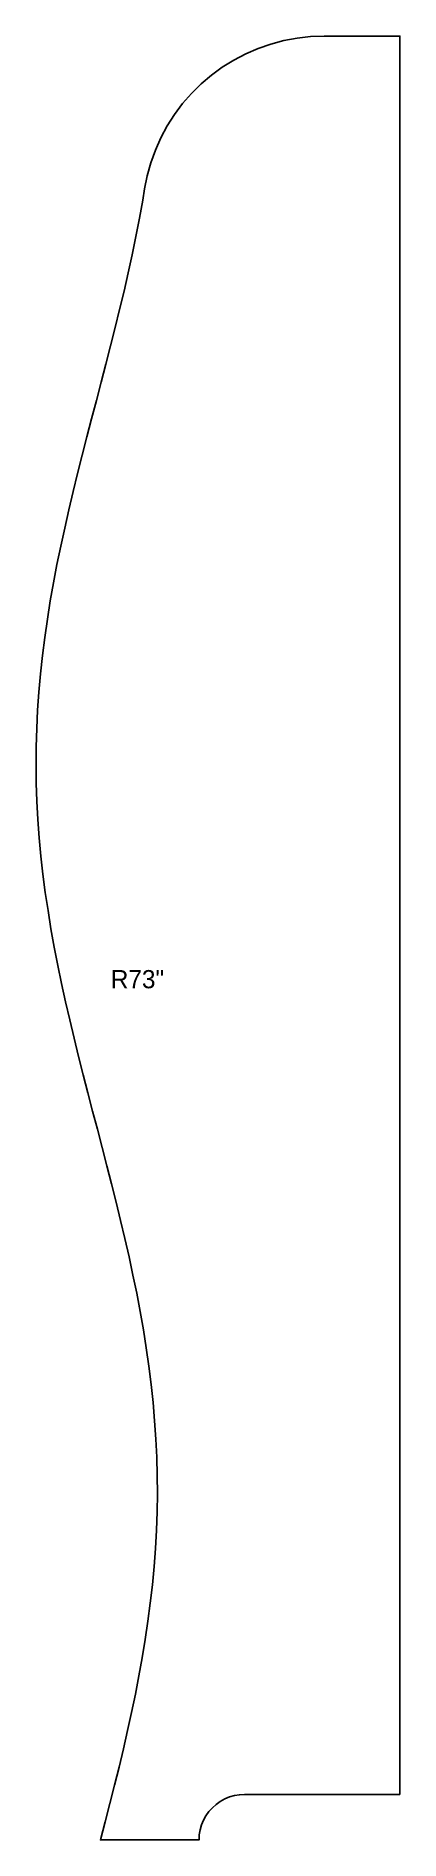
# Model space of a CAD drawing. Header units: inches. Extents: x 42 to 48, y -0.8 to 29.
import ezdxf
from ezdxf.enums import TextEntityAlignment as Align

# ---------------------------------------------------------------- set-up
doc = ezdxf.new("R2010")
doc.units = ezdxf.units.IN

msp = doc.modelspace()

# ---------------------------------------------------------------- linework, layer by layer
at = {"layer": 'OUTLINE'}
msp.add_lwpolyline([(48, 0), (45.438, 0), (45.438, 0), (45.354, -0.005), (45.271, -0.019), (45.19, -0.042), (45.112, -0.074), (45.038, -0.115), (44.97, -0.164), (44.907, -0.22), (44.851, -0.282), (44.802, -0.351), (44.762, -0.425), (44.73, -0.502), (44.706, -0.583), (44.692, -0.666), (44.688, -0.75), (44.062, -0.75), (43.062, -0.75), (43.14, -0.449), (43.218, -0.149), (43.294, 0.152), (43.368, 0.452), (43.44, 0.753), (43.509, 1.053), (43.575, 1.354), (43.638, 1.654), (43.696, 1.955), (43.751, 2.255), (43.8, 2.556), (43.845, 2.856), (43.884, 3.157), (43.918, 3.457), (43.947, 3.758), (43.969, 4.058), (43.985, 4.359), (43.996, 4.659), (44, 4.96), (43.998, 5.26), (43.99, 5.561), (43.975, 5.861), (43.955, 6.162), (43.929, 6.462), (43.897, 6.763), (43.859, 7.063), (43.816, 7.364), (43.769, 7.664), (43.716, 7.965), (43.659, 8.265), (43.598, 8.566), (43.533, 8.866), (43.465, 9.167), (43.394, 9.467), (43.32, 9.768), (43.245, 10.068), (43.168, 10.369), (43.09, 10.669), (43.011, 10.97), (42.932, 11.27), (42.854, 11.571), (42.777, 11.871), (42.701, 12.172), (42.627, 12.472), (42.555, 12.773), (42.486, 13.073), (42.42, 13.374), (42.358, 13.674), (42.3, 13.975), (42.246, 14.275), (42.197, 14.576), (42.152, 14.876), (42.113, 15.177), (42.08, 15.477), (42.052, 15.778), (42.03, 16.078), (42.014, 16.379), (42.004, 16.679), (42, 16.98), (42.002, 17.28), (42.011, 17.581), (42.026, 17.881), (42.047, 18.182), (42.073, 18.482), (42.106, 18.783), (42.143, 19.083), (42.187, 19.384), (42.235, 19.684), (42.288, 19.985), (42.345, 20.285), (42.407, 20.586), (42.472, 20.886), (42.54, 21.187), (42.611, 21.487), (42.685, 21.788), (42.761, 22.088), (42.838, 22.389), (42.916, 22.689), (42.994, 22.99), (43.073, 23.29), (43.151, 23.591), (43.228, 23.891), (43.304, 24.192), (43.378, 24.492), (43.45, 24.793), (43.518, 25.093), (43.584, 25.394), (43.646, 25.694), (43.704, 25.995), (43.758, 26.295), (43.788, 26.478), (43.831, 26.696), (43.891, 26.911), (43.967, 27.12), (44.057, 27.324), (44.163, 27.52), (44.283, 27.707), (44.416, 27.886), (44.563, 28.054), (44.721, 28.21), (44.891, 28.355), (45.07, 28.486), (45.259, 28.604), (45.457, 28.707), (45.661, 28.796), (45.871, 28.869), (46.087, 28.926), (46.306, 28.967), (46.527, 28.992), (46.75, 29), (48, 29)], close=True, dxfattribs=at)

# ---------------------------------------------------------------- texts
at = {"layer": 'LABELS'}
msp.add_text('R73"', height=0.3, dxfattribs=at).set_placement((43.672, 13.446), align=Align.MIDDLE_CENTER)

doc.saveas('drawing.dxf')
